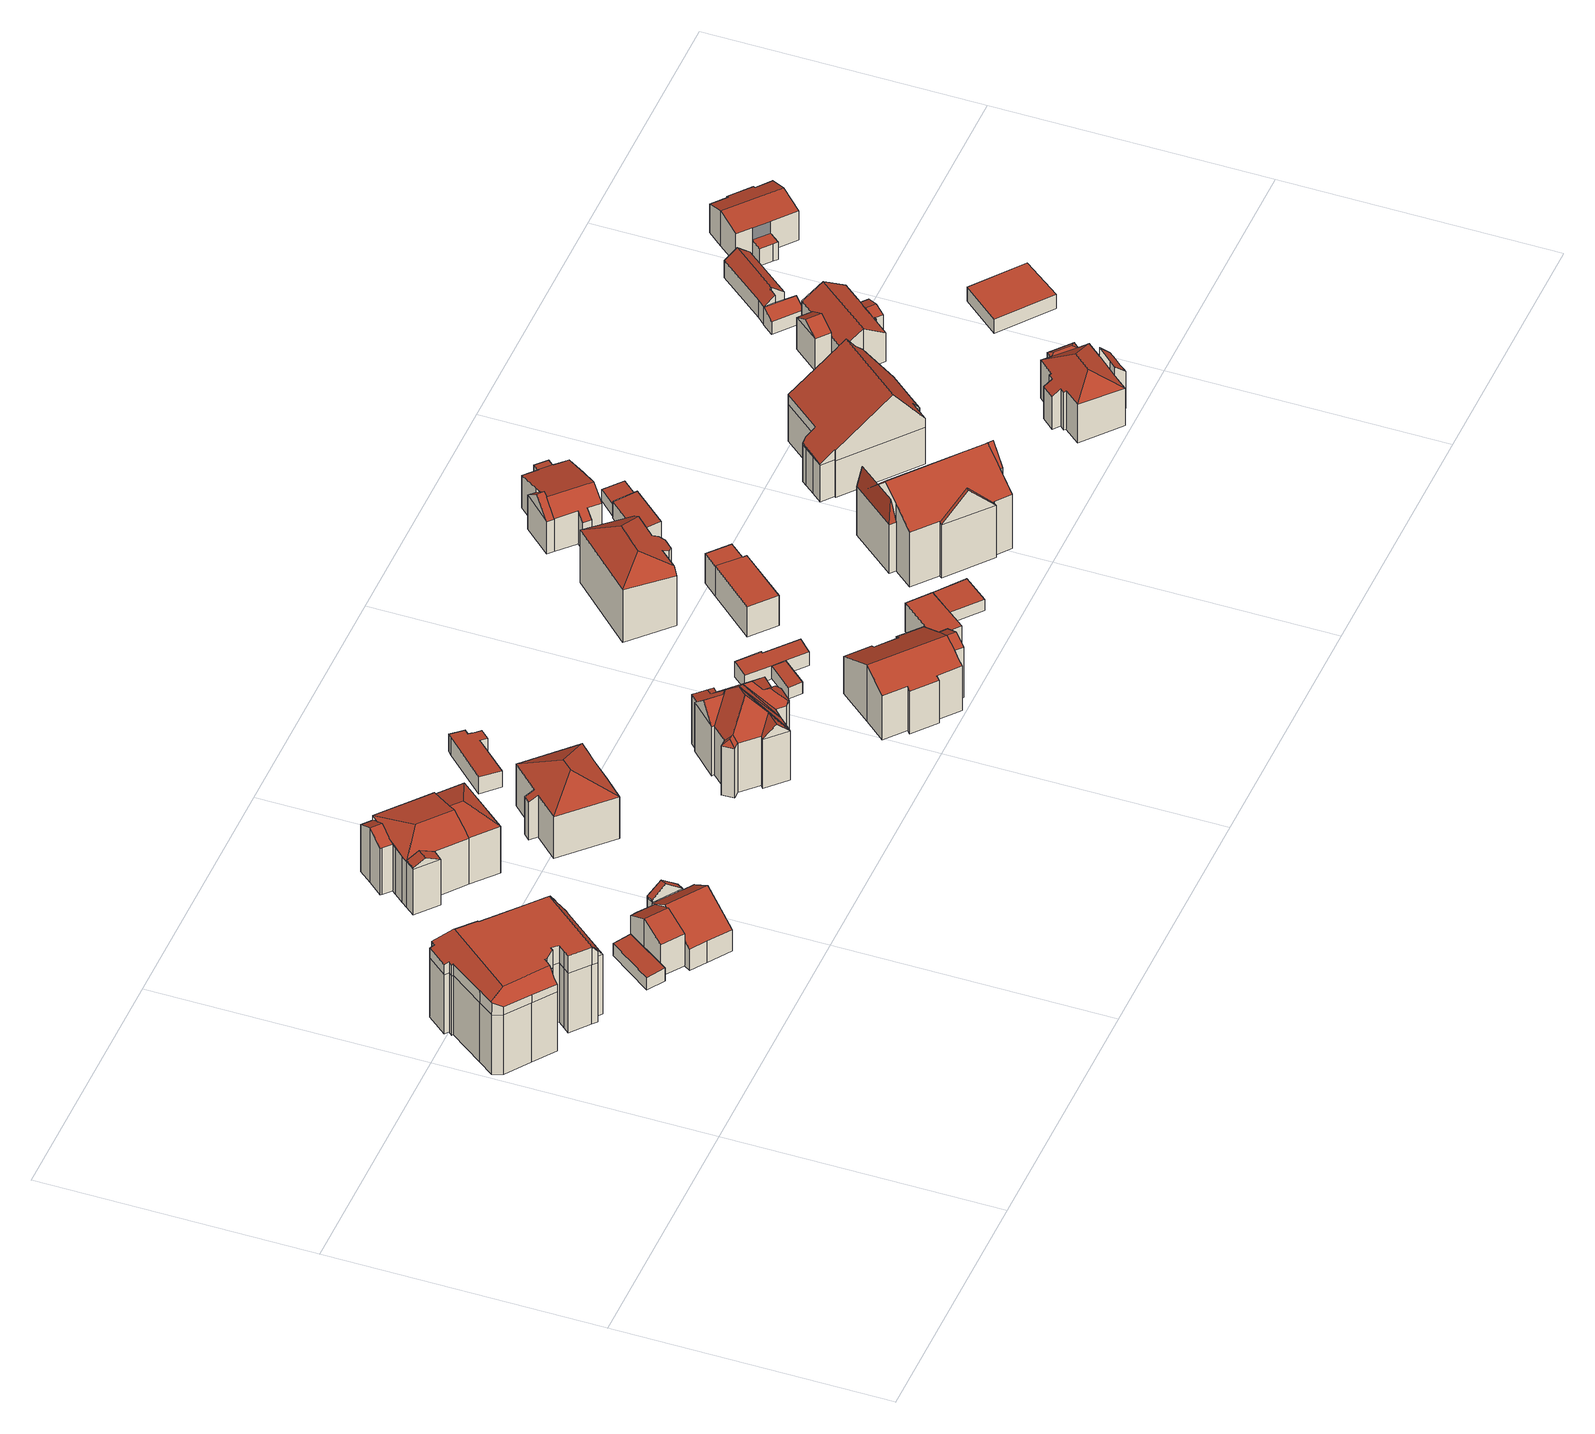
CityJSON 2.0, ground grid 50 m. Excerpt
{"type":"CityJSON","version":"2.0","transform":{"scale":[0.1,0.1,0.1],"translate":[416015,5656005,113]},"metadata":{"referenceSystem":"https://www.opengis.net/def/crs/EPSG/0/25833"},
"CityObjects":{
"building1":{"type":"Building","attributes":{"Dachtyp_tdc":"tdcFreeFormRoof","Gemeindeschluessel":14612000,"Dachneigung":0.28,"QualitaetDacherkennung":45,"Geometrietyp2DReferenz":"3000","measuredHeight":16.71,"function":"31001_9998","roofType":"5000"},"geometry":[{"type":"Solid","lod":"2","boundaries":[[[[0,1,2,3]],[[1,4,5,2]],[[4,6,7,5]],[[6,8,9,7]],[[8,10,11,9]],[[10,12,13,11]],[[12,14,15,13]],[[14,16,17,15]],[[16,18,19,17]],[[18,20,21,19]],[[20,22,23,21]],[[22,24,25,23]],[[24,26,27,25]],[[26,28,29,27]],[[28,30,31,29]],[[30,32,33,31]],[[32,34,35,33]],[[34,36,37,35]],[[36,38,39,37]],[[38,40,41,39]],[[40,42,43,41]],[[42,44,45,43]],[[44,46,47,45]],[[46,48,49,47]],[[48,50,51,49]],[[50,52,53,51]],[[52,54,55,53]],[[54,56,57,55]],[[56,58,59,57]],[[58,60,61,59]],[[60,62,63,61]],[[62,64,65,63]],[[64,66,67,65]],[[66,68,69,67]],[[68,70,71,69]],[[70,72,73,71]],[[72,0,3,73]],[[32,74,75,76,77,78,79,80,81,34]],[[82,83,84,85,86,87,88,89,90,91,92]],[[91,93,94,95,92]],[[77,96,78]],[[97,98,99,100,101,102,103,104,79,78,96,105,106,107,93,91,90,108]],[[16,107,106,18]],[[14,93,107,16]],[[18,106,105,20]],[[20,105,96,22]],[[42,103,102,44]],[[40,104,103,42]],[[44,102,101,46]],[[46,101,100,48]],[[48,100,99,50]],[[50,99,98,52]],[[52,98,97,54]],[[54,97,108,56]],[[22,96,77,24]],[[10,95,94,12]],[[8,92,95,10]],[[12,94,93,14]],[[6,82,92,8]],[[68,88,87,70]],[[66,109,89,88,68]],[[70,87,86,72]],[[72,86,85,0]],[[0,85,84,1]],[[1,84,83,4]],[[4,83,82,6]],[[38,80,79,104,40]],[[62,110,111,64]],[[60,112,110,62]],[[64,111,109,66]],[[56,108,113,58]],[[58,113,112,60]],[[36,81,80,38]],[[24,77,76,26]],[[26,76,75,28]],[[28,75,74,30]],[[30,74,32]],[[34,81,36]],[[3,2,5,7,9,11,13,15,17,19,21,23,25,27,29,31,33,35,37,39,41,43,45,47,49,51,53,55,57,59,61,63,65,67,69,71,73]],[[112,113,108,90,89,109,111,110]]]],"semantics":{"surfaces":[{"type":"WallSurface"},{"type":"RoofSurface"},{"type":"GroundSurface"}],"values":[[0,0,0,0,0,0,0,0,0,0,0,0,0,0,0,0,0,0,0,0,0,0,0,0,0,0,0,0,0,0,0,0,0,0,0,0,0,1,1,1,1,1,0,0,0,0,0,0,0,0,0,0,0,0,0,0,0,0,0,0,0,0,0,0,0,0,0,0,0,0,0,0,0,0,0,0,0,0,2,1]]}}]},
"building2":{"type":"Building","attributes":{"Dachtyp_tdc":"tdcPolyFlatRoof","Gemeindeschluessel":14612000,"Dachneigung":2.71,"QualitaetDacherkennung":59,"Geometrietyp2DReferenz":"3000","measuredHeight":2.74,"function":"31001_9998","roofType":"2100"},"geometry":[{"type":"Solid","lod":"2","boundaries":[[[[114,115,116,117]],[[115,118,119,116]],[[118,120,121,119]],[[120,122,123,121]],[[122,124,125,123]],[[124,114,117,125]],[[124,122,120,118,115,114]],[[117,116,119,121,123,125]]]],"semantics":{"surfaces":[{"type":"WallSurface"},{"type":"RoofSurface"},{"type":"GroundSurface"}],"values":[[0,0,0,0,0,0,1,2]]}}]},
"building3":{"type":"Building","attributes":{"Gemeindeschluessel":14612000,"Geometrietyp2DReferenz":"3000","function":"31001_9998","roofType":"9999"},"children":["building3-1","building3-2","building3-3"]},
"building3-1":{"type":"BuildingPart","attributes":{"Dachtyp_tdc":"tdcGableRoof","Dachneigung":32.21,"QualitaetDacherkennung":33,"Geometrietyp2DReferenz":"3000","measuredHeight":9.03,"roofType":"3100"},"parents":["building3"],"geometry":[{"type":"MultiSurface","lod":"2","boundaries":[[[126,127,128,129]],[[127,130,131,128]],[[130,132,133,131]],[[132,134,135,133]],[[134,136,137,135]],[[136,138,139,137]],[[138,140,141,139]],[[142,143,144]],[[142,145,146,143]],[[147,148,149,140,138,136,134,132,130]],[[130,127,126,145,142,147]],[[146,129,128,131,133,135,137,139,141,150,151,143]]],"semantics":{"surfaces":[{"type":"WallSurface"},{"type":"RoofSurface"},{"type":"GroundSurface"}],"values":[0,0,0,0,0,0,0,0,0,1,1,2]}}]},
"building3-2":{"type":"BuildingPart","attributes":{"Dachtyp_tdc":"tdcGableRoof","Dachneigung":38.41,"QualitaetDacherkennung":54,"Geometrietyp2DReferenz":"3000","measuredHeight":9.27,"roofType":"3100"},"parents":["building3"],"geometry":[{"type":"MultiSurface","lod":"2","boundaries":[[[152,153,154,146,145]],[[153,155,156,154]],[[155,157,126,129,156]],[[155,158,159,157]],[[160,161,159,158]],[[152,161,160,153]],[[157,159,161,152]],[[153,160,158,155]],[[129,146,154,156]]],"semantics":{"surfaces":[{"type":"WallSurface"},{"type":"RoofSurface"},{"type":"GroundSurface"}],"values":[0,0,0,1,1,0,0,0,2]}}]},
"building3-3":{"type":"BuildingPart","attributes":{"Dachtyp_tdc":"tdcGableRoof","Dachneigung":23.7,"QualitaetDacherkennung":37,"Geometrietyp2DReferenz":"3000","measuredHeight":8.99,"roofType":"3100"},"parents":["building3"],"geometry":[{"type":"MultiSurface","lod":"2","boundaries":[[[162,141,140]],[[162,163,164,141]],[[163,165,166,164]],[[165,167,168,166]],[[167,169,170,168]],[[169,144,143,170]],[[165,163,162,171]],[[171,148,172,144,169,167,165]],[[143,151,150,141,164,166,168,170]]],"semantics":{"surfaces":[{"type":"WallSurface"},{"type":"RoofSurface"},{"type":"GroundSurface"}],"values":[0,0,0,0,0,0,1,1,2]}}]},
"building4":{"type":"Building","attributes":{"Gemeindeschluessel":14612000,"Geometrietyp2DReferenz":"3000","function":"31001_9998","roofType":"9999"},"children":["building4-1","building4-2","building4-3","building4-4"]},
"building4-1":{"type":"BuildingPart","attributes":{"Dachtyp_tdc":"tdcGableRoof","Dachneigung":27.86,"QualitaetDacherkennung":65,"Geometrietyp2DReferenz":"3000","measuredHeight":11.36,"roofType":"3100"},"parents":["building4"],"geometry":[{"type":"MultiSurface","lod":"2","boundaries":[[[173,174,175,176]],[[174,177,178,175]],[[173,176,179,180]],[[173,180,181,182]],[[183,184,182,181]],[[174,184,183,177]],[[173,182,184,174]],[[177,183,181,180]],[[176,175,178,179]]],"semantics":{"surfaces":[{"type":"WallSurface"},{"type":"RoofSurface"},{"type":"GroundSurface"}],"values":[0,0,0,1,1,0,0,0,2]}}]},
"building4-2":{"type":"BuildingPart","attributes":{"Dachtyp_tdc":"tdcHipAndGableRoof","Dachneigung":18.2,"QualitaetDacherkennung":36,"Geometrietyp2DReferenz":"3000","measuredHeight":12.08,"roofType":"5000"},"parents":["building4"],"geometry":[{"type":"MultiSurface","lod":"2","boundaries":[[[185,186,187,188]],[[186,189,190,191,187]],[[192,193,194]],[[192,195,196,193]],[[195,185,188,196]],[[186,197,198]],[[199,200,201,202,198,197]],[[189,186,198,202,203]],[[192,200,199,195]],[[195,199,197,185]],[[185,197,186]],[[188,187,191,193,196]]],"semantics":{"surfaces":[{"type":"WallSurface"},{"type":"RoofSurface"},{"type":"GroundSurface"}],"values":[0,0,0,0,0,1,1,1,0,0,0,2]}}]},
"building4-3":{"type":"BuildingPart","attributes":{"Dachtyp_tdc":"tdcHipAndGableRoof","Dachneigung":10.56,"QualitaetDacherkennung":45,"Geometrietyp2DReferenz":"3000","measuredHeight":12.31,"roofType":"5000"},"parents":["building4"],"geometry":[{"type":"MultiSurface","lod":"2","boundaries":[[[177,204,205,178]],[[204,206,207,205]],[[206,208,209,207]],[[210,194,193,211]],[[190,180,179,191]],[[212,213,214,177,215,216,217,218,219]],[[180,190,220,203,221,215,177]],[[216,215,221,202,201,222]],[[210,223,216,222,200,192,194]],[[204,214,213,206]],[[177,214,204]],[[206,213,212,224,208]],[[179,178,205,207,209,225,211,193,191]]],"semantics":{"surfaces":[{"type":"WallSurface"},{"type":"RoofSurface"},{"type":"GroundSurface"}],"values":[0,0,0,0,0,1,1,1,0,0,0,0,2]}}]},
"building4-4":{"type":"BuildingPart","attributes":{"Dachtyp_tdc":"tdcGableRoof","Dachneigung":27.61,"QualitaetDacherkennung":70,"Geometrietyp2DReferenz":"3000","measuredHeight":11.76,"roofType":"3100"},"parents":["building4"],"geometry":[{"type":"MultiSurface","lod":"2","boundaries":[[[226,227,228,229]],[[227,230,231,228]],[[230,223,210,211,231]],[[224,232,233,209,208]],[[232,226,229,233]],[[234,217,223,230,227]],[[227,226,232,224,219,234]],[[229,228,231,211,225,209,233]]],"semantics":{"surfaces":[{"type":"WallSurface"},{"type":"RoofSurface"},{"type":"GroundSurface"}],"values":[0,0,0,0,0,1,1,2]}}]},
"building5":{"type":"Building","attributes":{"Dachtyp_tdc":"tdcHipRoof","Gemeindeschluessel":14612000,"Dachneigung":27.27,"QualitaetDacherkennung":84,"Geometrietyp2DReferenz":"3000","measuredHeight":12.05,"function":"31001_9998","roofType":"3200"},"geometry":[{"type":"Solid","lod":"2","boundaries":[[[[235,236,237,238]],[[236,239,240,237]],[[239,241,242,240]],[[241,243,244,242]],[[243,245,246,244]],[[245,247,248,246]],[[247,249,250,248]],[[249,251,252,250]],[[251,253,254,252]],[[253,255,256,254]],[[255,235,238,256]],[[251,249,257]],[[239,236,258]],[[249,247,245,243,241,239,258,257]],[[236,235,255,253,251,257,258]],[[238,237,240,242,244,246,248,250,252,254,256]]]],"semantics":{"surfaces":[{"type":"WallSurface"},{"type":"RoofSurface"},{"type":"GroundSurface"}],"values":[[0,0,0,0,0,0,0,0,0,0,0,1,1,1,1,2]]}}]},
"building6":{"type":"Building","attributes":{"Dachtyp_tdc":"tdcPolyFlatRoof","Gemeindeschluessel":14612000,"Dachneigung":3.81,"QualitaetDacherkennung":65,"Geometrietyp2DReferenz":"3000","measuredHeight":3.69,"function":"31001_9998","roofType":"2100"},"geometry":[{"type":"Solid","lod":"2","boundaries":[[[[259,260,261,262]],[[260,263,264,261]],[[263,265,266,264]],[[265,267,268,266]],[[267,269,270,268]],[[269,271,272,270]],[[271,273,274,272]],[[273,275,276,274]],[[275,277,278,276]],[[277,259,262,278]],[[277,275,273,271,269,267,265,263,260,259]],[[262,261,264,266,268,270,272,274,276,278]]]],"semantics":{"surfaces":[{"type":"WallSurface"},{"type":"RoofSurface"},{"type":"GroundSurface"}],"values":[[0,0,0,0,0,0,0,0,0,0,1,2]]}}]},
"building7":{"type":"Building","attributes":{"Dachtyp_tdc":"tdcFreeFormRoof","Gemeindeschluessel":14612000,"Dachneigung":42.52,"QualitaetDacherkennung":21,"Geometrietyp2DReferenz":"3000","measuredHeight":15.58,"function":"31001_9998","roofType":"5000"},"geometry":[{"type":"Solid","lod":"2","boundaries":[[[[279,280,281,282]],[[280,283,284,281]],[[283,285,286,284]],[[285,287,288,286]],[[287,289,290,288]],[[289,291,292,290]],[[291,293,294,292]],[[293,295,296,294]],[[295,297,298,296]],[[297,299,300,298]],[[299,301,302,300]],[[301,303,304,302]],[[303,305,306,304]],[[305,307,308,306]],[[307,309,310,308]],[[309,311,312,310]],[[313,295,293]],[[314,315,316,313,293,291]],[[317,318,319,320,314,291,289]],[[321,317,289,287]],[[321,287,285]],[[318,317,321,285,283]],[[322,319,318,283,280]],[[323,322,280,279]],[[323,279,324]],[[282,281,284,286,288,290,292,294,296,298,300,302,304,306,308,310,312,325,326,327,328,329,330]],[[311,331,325,312]],[[331,332,326,325]],[[332,333,327,326]],[[333,334,328,327]],[[334,335,329,328]],[[335,324,330,329]],[[324,279,282,330]],[[336,334,333]],[[320,334,336]],[[320,335,334]],[[320,322,335]],[[322,320,319]],[[322,324,335]],[[324,322,323]],[[337,338,339,340,336,333,332]],[[337,332,331]],[[341,338,337,331,311]],[[341,311,309]],[[339,338,341,309,307]],[[340,339,307,305]],[[342,315,314,320,336,340,305,303]],[[343,342,303,301]],[[343,301,299]],[[316,315,342,343,299,297]],[[313,316,297,295]]]],"semantics":{"surfaces":[{"type":"WallSurface"},{"type":"RoofSurface"},{"type":"GroundSurface"}],"values":[[0,0,0,0,0,0,0,0,0,0,0,0,0,0,0,0,0,1,1,1,1,1,1,1,0,2,0,0,0,0,0,0,0,1,1,1,1,1,1,1,1,0,1,1,1,1,1,1,1,1,1]]}}]},
"building8":{"type":"Building","attributes":{"Gemeindeschluessel":14612000,"Geometrietyp2DReferenz":"3000","function":"31001_9998","roofType":"9999"},"children":["building8-1","building8-2"]},
"building8-1":{"type":"BuildingPart","attributes":{"Dachtyp_tdc":"tdcGableRoof","Dachneigung":27.92,"QualitaetDacherkennung":52,"Geometrietyp2DReferenz":"3000","measuredHeight":12.23,"roofType":"3100"},"parents":["building8"],"geometry":[{"type":"MultiSurface","lod":"2","boundaries":[[[344,345,346,347]],[[345,348,349,346]],[[348,350,351,349]],[[350,352,353,351]],[[354,355,356,357]],[[355,358,359,356]],[[358,360,361,359]],[[360,362,363,361]],[[362,364,365,363]],[[364,366,367,365]],[[366,368,369,367]],[[368,370,371,369]],[[370,372,373,371]],[[372,374,375,373]],[[374,344,347,375]],[[370,368,366,364,362,360,358,355,354,376]],[[376,352,350,348,345,344,374,372,370]],[[347,346,349,351,353,377,357,356,359,361,363,365,367,369,371,373,375]]],"semantics":{"surfaces":[{"type":"WallSurface"},{"type":"RoofSurface"},{"type":"GroundSurface"}],"values":[0,0,0,0,0,0,0,0,0,0,0,0,0,0,0,1,1,2]}}]},
"building8-2":{"type":"BuildingPart","attributes":{"Dachtyp_tdc":"tdcGableRoof","Dachneigung":28.17,"QualitaetDacherkennung":37,"Geometrietyp2DReferenz":"3000","measuredHeight":12.24,"roofType":"3100"},"parents":["building8"],"geometry":[{"type":"MultiSurface","lod":"2","boundaries":[[[352,378,379,353]],[[378,380,381,379]],[[380,354,357,381]],[[380,378,382]],[[378,352,376,382]],[[354,380,382,376]],[[353,379,381,357,377]]],"semantics":{"surfaces":[{"type":"WallSurface"},{"type":"RoofSurface"},{"type":"GroundSurface"}],"values":[0,0,0,0,1,1,2]}}]},
"building9":{"type":"Building","attributes":{"Dachtyp_tdc":"tdcPolyFlatRoof","Gemeindeschluessel":14612000,"Dachneigung":2.82,"QualitaetDacherkennung":53,"Geometrietyp2DReferenz":"3000","measuredHeight":2.74,"function":"31001_9998","roofType":"2100"},"geometry":[{"type":"Solid","lod":"2","boundaries":[[[[383,384,385,386]],[[384,387,388,385]],[[387,389,390,388]],[[389,383,386,390]],[[389,387,384,383]],[[386,385,388,390]]]],"semantics":{"surfaces":[{"type":"WallSurface"},{"type":"RoofSurface"},{"type":"GroundSurface"}],"values":[[0,0,0,0,1,2]]}}]},
"building10":{"type":"Building","attributes":{"Dachtyp_tdc":"tdcPolyFlatRoof","Gemeindeschluessel":14612000,"Dachneigung":5.98,"QualitaetDacherkennung":27,"Geometrietyp2DReferenz":"3000","measuredHeight":3.3,"function":"31001_9998","roofType":"2100"},"geometry":[{"type":"Solid","lod":"2","boundaries":[[[[391,392,393,394]],[[392,395,396,393]],[[395,397,398,396]],[[397,399,400,398]],[[399,401,402,400]],[[401,387,403,402]],[[387,384,404,403]],[[384,391,394,404]],[[384,387,401,399,397,395,392,391]],[[394,393,396,398,400,402,403,404]]]],"semantics":{"surfaces":[{"type":"WallSurface"},{"type":"RoofSurface"},{"type":"GroundSurface"}],"values":[[0,0,0,0,0,0,0,0,1,2]]}}]},
"building11":{"type":"Building","attributes":{"Dachtyp_tdc":"tdcPolyFlatRoof","Gemeindeschluessel":14612000,"Dachneigung":0,"QualitaetDacherkennung":78,"Geometrietyp2DReferenz":"3000","measuredHeight":6.21,"function":"31001_9998","roofType":"1000"},"geometry":[{"type":"Solid","lod":"2","boundaries":[[[[405,406,407,408]],[[406,409,410,407]],[[409,411,412,410]],[[411,405,408,412]],[[411,409,406,405]],[[408,407,410,412]]]],"semantics":{"surfaces":[{"type":"WallSurface"},{"type":"RoofSurface"},{"type":"GroundSurface"}],"values":[[0,0,0,0,1,2]]}}]},
"building12":{"type":"Building","attributes":{"Dachtyp_tdc":"tdcFreeFormRoof","Gemeindeschluessel":14612000,"Dachneigung":30.03,"QualitaetDacherkennung":59,"Geometrietyp2DReferenz":"3000","measuredHeight":14.31,"function":"31001_9998","roofType":"5000"},"geometry":[{"type":"Solid","lod":"2","boundaries":[[[[413,414,415,416]],[[414,417,418,415]],[[417,419,420,418]],[[419,421,422,420]],[[421,423,424,422]],[[423,425,426,424]],[[425,427,428,426]],[[427,429,430,428]],[[429,431,432,430]],[[431,413,416,432]],[[433,434,417,414]],[[431,435,436,413]],[[433,414,413,436]],[[419,434,433,436,435,429,427,425,423,421]],[[419,417,434]],[[431,429,435]],[[416,415,418,420,422,424,426,428,430,432]]]],"semantics":{"surfaces":[{"type":"WallSurface"},{"type":"RoofSurface"},{"type":"GroundSurface"}],"values":[[0,0,0,0,0,0,0,0,0,0,1,1,1,1,0,0,2]]}}]},
"building13":{"type":"Building","attributes":{"Gemeindeschluessel":14612000,"Geometrietyp2DReferenz":"3000","function":"31001_9998","roofType":"9999"},"children":["building13-1","building13-2"]},
"building13-1":{"type":"BuildingPart","attributes":{"Dachtyp_tdc":"tdcPolyFlatRoof","Dachneigung":0,"QualitaetDacherkennung":45,"Geometrietyp2DReferenz":"3000","measuredHeight":6.34,"roofType":"1000"},"parents":["building13"],"geometry":[{"type":"MultiSurface","lod":"2","boundaries":[[[437,438,439,440]],[[438,441,442,439]],[[441,443,444,442]],[[441,438,437,443]],[[444,440,439,442]]],"semantics":{"surfaces":[{"type":"WallSurface"},{"type":"RoofSurface"},{"type":"GroundSurface"}],"values":[0,0,0,1,2]}}]},
"building13-2":{"type":"BuildingPart","attributes":{"Dachtyp_tdc":"tdcPolyFlatRoof","Dachneigung":0,"QualitaetDacherkennung":58,"Geometrietyp2DReferenz":"3000","measuredHeight":6.43,"roofType":"1000"},"parents":["building13"],"geometry":[{"type":"MultiSurface","lod":"2","boundaries":[[[445,446,447,448]],[[446,449,450,447]],[[449,451,437,440,450]],[[452,445,448,444,443]],[[452,451,449,446,445]],[[448,447,450,440,444]]],"semantics":{"surfaces":[{"type":"WallSurface"},{"type":"RoofSurface"},{"type":"GroundSurface"}],"values":[0,0,0,0,1,2]}}]},
"building14":{"type":"Building","attributes":{"Dachtyp_tdc":"tdcPolyFlatRoof","Gemeindeschluessel":14612000,"Dachneigung":0,"QualitaetDacherkennung":77,"Geometrietyp2DReferenz":"3000","measuredHeight":2.46,"function":"31001_9998","roofType":"1000"},"geometry":[{"type":"Solid","lod":"2","boundaries":[[[[453,454,455,456]],[[454,457,458,455]],[[457,459,460,458]],[[459,453,456,460]],[[459,457,454,453]],[[456,455,458,460]]]],"semantics":{"surfaces":[{"type":"WallSurface"},{"type":"RoofSurface"},{"type":"GroundSurface"}],"values":[[0,0,0,0,1,2]]}}]},
"building15":{"type":"Building","attributes":{"Gemeindeschluessel":14612000,"Geometrietyp2DReferenz":"3000","function":"31001_9998","roofType":"9999"},"children":["building15-1","building15-2","building15-3"]},
"building15-1":{"type":"BuildingPart","attributes":{"Dachtyp_tdc":"tdcGableRoof","Dachneigung":40.55,"QualitaetDacherkennung":61,"Geometrietyp2DReferenz":"3000","measuredHeight":10.15,"roofType":"3100"},"parents":["building15"],"geometry":[{"type":"MultiSurface","lod":"2","boundaries":[[[461,462,463,464]],[[465,466,467,468]],[[466,461,464,467]],[[461,466,469]],[[462,461,469,470,471]],[[466,465,472,473,470,469]],[[464,463,474,468,467]]],"semantics":{"surfaces":[{"type":"WallSurface"},{"type":"RoofSurface"},{"type":"GroundSurface"}],"values":[0,0,0,0,1,1,2]}}]},
"building15-2":{"type":"BuildingPart","attributes":{"Dachtyp_tdc":"tdcGableRoof","Dachneigung":15.43,"QualitaetDacherkennung":25,"Geometrietyp2DReferenz":"3000","measuredHeight":9.56,"roofType":"3100"},"parents":["building15"],"geometry":[{"type":"MultiSurface","lod":"2","boundaries":[[[475,476,477,478]],[[476,479,480,477]],[[479,481,465,468,480]],[[482,483,484,463,462]],[[483,485,486,484]],[[485,487,486]],[[488,489,490]],[[488,491,492,489]],[[491,493,494,492]],[[493,495,496,494]],[[495,497,498,496]],[[497,499,500,498]],[[499,475,478,500]],[[495,493,491,488,485,483,482,471,473]],[[473,481,479,476,475,499,497,495]],[[478,477,480,468,474,463,484,486,489,492,494,496,498,500]]],"semantics":{"surfaces":[{"type":"WallSurface"},{"type":"RoofSurface"},{"type":"GroundSurface"}],"values":[0,0,0,0,0,0,0,0,0,0,0,0,0,1,1,2]}}]},
"building15-3":{"type":"BuildingPart","attributes":{"Dachtyp_tdc":"tdcPolyFlatRoof","Dachneigung":3.5,"QualitaetDacherkennung":60,"Geometrietyp2DReferenz":"3000","measuredHeight":6.65,"roofType":"2100"},"parents":["building15"],"geometry":[{"type":"MultiSurface","lod":"2","boundaries":[[[501,490,489,502]],[[487,503,504,486]],[[503,501,502,504]],[[503,487,490,501]],[[502,489,486,504]]],"semantics":{"surfaces":[{"type":"WallSurface"},{"type":"RoofSurface"},{"type":"GroundSurface"}],"values":[0,0,0,1,2]}}]},
"building16":{"type":"Building","attributes":{"Dachtyp_tdc":"tdcPolyFlatRoof","Gemeindeschluessel":14612000,"Dachneigung":7.68,"QualitaetDacherkennung":74,"Geometrietyp2DReferenz":"3000","measuredHeight":4.02,"function":"31001_9998","roofType":"2100"},"geometry":[{"type":"Solid","lod":"2","boundaries":[[[[505,506,507,508]],[[506,509,510,507]],[[509,511,512,510]],[[511,513,514,512]],[[513,505,508,514]],[[513,511,509,506,505]],[[508,507,510,512,514]]]],"semantics":{"surfaces":[{"type":"WallSurface"},{"type":"RoofSurface"},{"type":"GroundSurface"}],"values":[[0,0,0,0,0,1,2]]}}]},
"building17":{"type":"Building","attributes":{"Gemeindeschluessel":14612000,"Geometrietyp2DReferenz":"3000","function":"31001_9998","roofType":"9999"},"children":["building17-1","building17-2","building17-3","building17-4"]},
"building17-1":{"type":"BuildingPart","attributes":{"Dachtyp_tdc":"tdcGableRoof","Dachneigung":46.8,"QualitaetDacherkennung":40,"Geometrietyp2DReferenz":"3000","measuredHeight":16.87,"roofType":"3100"},"parents":["building17"],"geometry":[{"type":"MultiSurface","lod":"2","boundaries":[[[515,516,517,518]],[[516,519,520,517]],[[519,521,522,520]],[[519,516,523]],[[516,515,524,525,523]],[[521,519,523,525,526]],[[518,517,520,522]]],"semantics":{"surfaces":[{"type":"WallSurface"},{"type":"RoofSurface"},{"type":"GroundSurface"}],"values":[0,0,0,0,1,1,2]}}]},
"building17-2":{"type":"BuildingPart","attributes":{"Dachtyp_tdc":"tdcFreeFormRoof","Dachneigung":82.47,"QualitaetDacherkennung":31,"Geometrietyp2DReferenz":"3000","measuredHeight":15.23,"roofType":"5000"},"parents":["building17"],"geometry":[{"type":"MultiSurface","lod":"2","boundaries":[[[527,528,529,530]],[[528,531,532,529]],[[531,533,534,535,532]],[[536,533,531]],[[537,536,531,528]],[[537,528,527]],[[536,537,527,538,539,533]],[[530,529,532,535,540]]],"semantics":{"surfaces":[{"type":"WallSurface"},{"type":"RoofSurface"},{"type":"GroundSurface"}],"values":[0,0,0,1,1,1,1,2]}}]},
"building17-3":{"type":"BuildingPart","attributes":{"Dachtyp_tdc":"tdcGableRoof","Dachneigung":45.84,"QualitaetDacherkennung":27,"Geometrietyp2DReferenz":"3000","measuredHeight":16.79,"roofType":"3100"},"parents":["building17"],"geometry":[{"type":"MultiSurface","lod":"2","boundaries":[[[541,542,515,518,543]],[[544,545,546,522,521]],[[545,547,527,530,546]],[[534,548,549,535]],[[548,550,551,549]],[[550,552,553,551]],[[552,554,555,553]],[[554,556,557,555]],[[556,558,559,557]],[[558,560,561,559]],[[560,562,563,561]],[[562,564,565,563]],[[564,566,567,565]],[[566,568,569,570,567]],[[571,541,543,572,573]],[[574,575,568,566,564,562,560,558,556,554,552,550,548,534,539,576]],[[576,547,545,544,526,524,542,541,571,577,574]],[[543,518,522,546,530,540,535,549,551,553,555,557,559,561,563,565,567,570,578,572]]],"semantics":{"surfaces":[{"type":"WallSurface"},{"type":"RoofSurface"},{"type":"GroundSurface"}],"values":[0,0,0,0,0,0,0,0,0,0,0,0,0,0,0,1,1,2]}}]},
"building17-4":{"type":"BuildingPart","attributes":{"Dachtyp_tdc":"tdcGableRoof","Dachneigung":49.02,"QualitaetDacherkennung":58,"Geometrietyp2DReferenz":"3000","measuredHeight":17,"roofType":"3100"},"parents":["building17"],"geometry":[{"type":"MultiSurface","lod":"2","boundaries":[[[569,579,580,570]],[[579,581,582,580]],[[581,579,583]],[[579,569,575,584,583]],[[573,581,583,584,577]],[[570,580,582,572,578]]],"semantics":{"surfaces":[{"type":"WallSurface"},{"type":"RoofSurface"},{"type":"GroundSurface"}],"values":[0,0,0,1,1,2]}}]},
"building18":{"type":"Building","attributes":{"Dachtyp_tdc":"tdcPolyFlatRoof","Gemeindeschluessel":14612000,"Dachneigung":5.72,"QualitaetDacherkennung":78,"Geometrietyp2DReferenz":"3000","measuredHeight":2.82,"function":"31001_9998","roofType":"2100"},"geometry":[{"type":"Solid","lod":"2","boundaries":[[[[585,586,512,514]],[[586,587,588,512]],[[587,589,590,588]],[[589,585,514,590]],[[589,587,586,585]],[[514,512,588,590]]]],"semantics":{"surfaces":[{"type":"WallSurface"},{"type":"RoofSurface"},{"type":"GroundSurface"}],"values":[[0,0,0,0,1,2]]}}]},
"building19":{"type":"Building","attributes":{"Dachtyp_tdc":"tdcFreeFormRoof","Gemeindeschluessel":14612000,"Dachneigung":34.51,"QualitaetDacherkennung":18,"Geometrietyp2DReferenz":"3000","measuredHeight":17.46,"function":"31001_9998","roofType":"5000"},"geometry":[{"type":"Solid","lod":"2","boundaries":[[[[591,592,593,594]],[[592,595,596,593]],[[595,597,598,596]],[[597,599,600,598]],[[599,601,602,600]],[[601,603,604,602]],[[603,605,606,604]],[[605,607,608,606]],[[607,609,610,608]],[[609,611,612,610]],[[611,613,614,612]],[[613,615,616,614]],[[615,617,618,616]],[[617,619,620,618]],[[619,621,622,620]],[[621,623,624,622]],[[623,625,626,624]],[[625,591,594,626]],[[627,628,629,630,631,632,633,634,635,636,637,638,639]],[[640,641,638,637,642,643,619,617,615]],[[619,643,621]],[[621,643,642,623]],[[623,642,637,636,625]],[[611,641,640,613]],[[613,640,615]],[[609,639,638,641,611]],[[607,627,639,609]],[[625,636,635,591]],[[591,635,634,592]],[[592,634,633,595]],[[595,633,632,597]],[[597,632,631,599]],[[599,631,630,601]],[[601,630,629,603]],[[603,629,628,605]],[[605,628,627,607]],[[594,593,596,598,600,602,604,606,608,610,612,614,616,618,620,622,624,626]]]],"semantics":{"surfaces":[{"type":"WallSurface"},{"type":"RoofSurface"},{"type":"GroundSurface"}],"values":[[0,0,0,0,0,0,0,0,0,0,0,0,0,0,0,0,0,0,1,1,0,0,0,0,0,0,0,0,0,0,0,0,0,0,0,0,2]]}}]},
"building20":{"type":"Building","attributes":{"Gemeindeschluessel":14612000,"Geometrietyp2DReferenz":"3000","function":"31001_9998","roofType":"9999"},"children":["building20-1","building20-2","building20-3"]},
"building20-1":{"type":"BuildingPart","attributes":{"Dachtyp_tdc":"tdcHipRoof","Dachneigung":31.98,"QualitaetDacherkennung":66,"Geometrietyp2DReferenz":"3000","measuredHeight":10.96,"roofType":"3200"},"parents":["building20"],"geometry":[{"type":"MultiSurface","lod":"2","boundaries":[[[644,645,646,647]],[[645,648,649,646]],[[648,650,651,649]],[[650,652,653,651]],[[652,654,655,653]],[[654,656,657,655]],[[656,658,659,657]],[[658,660,661,659]],[[660,662,663,661]],[[662,664,665,663]],[[664,666,667,665]],[[666,668,669,670,667]],[[671,672,673]],[[671,674,675,672]],[[674,676,677,675]],[[674,671,668,666,678]],[[648,645,679]],[[666,664,662,660,658,656,654,652,650,648,679,678]],[[645,644,676,674,678,679]],[[647,646,649,651,653,655,657,659,661,663,665,667,670,672,675,677]]],"semantics":{"surfaces":[{"type":"WallSurface"},{"type":"RoofSurface"},{"type":"GroundSurface"}],"values":[0,0,0,0,0,0,0,0,0,0,0,0,0,0,0,1,1,1,1,2]}}]},
"building20-2":{"type":"BuildingPart","attributes":{"Dachtyp_tdc":"tdcPolyFlatRoof","Dachneigung":43.47,"QualitaetDacherkennung":33,"Geometrietyp2DReferenz":"3000","measuredHeight":9.96,"roofType":"2100"},"parents":["building20"],"geometry":[{"type":"MultiSurface","lod":"2","boundaries":[[[680,677,676]],[[680,681,682,677]],[[681,683,684,682]],[[683,685,686,684]],[[685,687,688,686]],[[687,689,690,688]],[[689,691,644,647,690]],[[689,687,685,683,681,680,691]],[[647,677,682,684,686,688,690]]],"semantics":{"surfaces":[{"type":"WallSurface"},{"type":"RoofSurface"},{"type":"GroundSurface"}],"values":[0,0,0,0,0,0,0,1,2]}}]},
"building20-3":{"type":"BuildingPart","attributes":{"Dachtyp_tdc":"tdcFreeFormRoof","Dachneigung":22.13,"QualitaetDacherkennung":21,"Geometrietyp2DReferenz":"3000","measuredHeight":8.21,"roofType":"5000"},"parents":["building20"],"geometry":[{"type":"MultiSurface","lod":"2","boundaries":[[[669,692,693,670]],[[692,694,695,693]],[[694,673,672,695]],[[696,673,694]],[[697,696,694,692]],[[697,692,669]],[[696,697,669,673]],[[670,693,695,672]]],"semantics":{"surfaces":[{"type":"WallSurface"},{"type":"RoofSurface"},{"type":"GroundSurface"}],"values":[0,0,0,1,1,1,1,2]}}]},
"building21":{"type":"Building","attributes":{"Gemeindeschluessel":14612000,"Geometrietyp2DReferenz":"3000","function":"31001_9998","roofType":"9999"},"children":["building21-1","building21-2","building21-3"]},
"building21-1":{"type":"BuildingPart","attributes":{"Dachtyp_tdc":"tdcGableRoof","Dachneigung":19.2,"QualitaetDacherkennung":0,"Geometrietyp2DReferenz":"3000","measuredHeight":6.46,"roofType":"9999"},"parents":["building21"],"geometry":[{"type":"MultiSurface","lod":"2","boundaries":[[[698,699,700,701,702,703]],[[703,704,705,706,707,708,698]],[[705,704,709,710]],[[704,703,711,709]],[[703,702,712,711]],[[702,701,713,712]],[[714,699,698]],[[708,714,698]],[[707,706,715,716]],[[706,705,710,715]],[[710,709,711,712,713,717,718,716,715]],[[717,713,701,700]],[[718,717,700,699,714]],[[718,714,708,707,716]]],"semantics":{"surfaces":[{"type":"RoofSurface"},{"type":"WallSurface"},{"type":"GroundSurface"},{"type":"ClosureSurface","isClosure":"1","QuelleClosure":"LoD1Solid"}],"values":[0,0,1,1,1,1,1,1,1,1,2,3,3,3]}}]},
"building21-2":{"type":"BuildingPart","attributes":{"Dachtyp_tdc":"tdcGableRoof","Dachneigung":32.08,"QualitaetDacherkennung":62,"Geometrietyp2DReferenz":"3000","measuredHeight":8.73,"roofType":"3100"},"parents":["building21"],"geometry":[{"type":"MultiSurface","lod":"2","boundaries":[[[719,720,721,722,716,718,717,713,723,724,725,726,727,728]],[[729,730,720,719]],[[730,731,721,720]],[[731,732,722,721]],[[732,733,716,722]],[[733,707,716]],[[734,735,723,713,701]],[[735,736,724,723]],[[736,737,725,724]],[[737,738,726,725]],[[738,739,727,726]],[[739,740,728,727]],[[738,737,736,735,734,741,699,714,708,733,732,731]],[[731,730,729,740,739,738]]],"semantics":{"surfaces":[{"type":"GroundSurface"},{"type":"WallSurface"},{"type":"RoofSurface"}],"values":[0,1,1,1,1,1,1,1,1,1,1,1,2,2]}}]},
"building21-3":{"type":"BuildingPart","attributes":{"Dachtyp_tdc":"tdcGableRoof","Dachneigung":32.59,"QualitaetDacherkennung":73,"Geometrietyp2DReferenz":"3000","measuredHeight":8.79,"roofType":"3100"},"parents":["building21"],"geometry":[{"type":"MultiSurface","lod":"2","boundaries":[[[742,743,744,728]],[[743,745,746,744]],[[745,747,719,746]],[[747,729,719]],[[742,728,740]],[[743,742,748,749]],[[747,745,749,748]],[[743,749,745]],[[747,748,742]],[[744,746,719,728]]],"semantics":{"surfaces":[{"type":"WallSurface"},{"type":"RoofSurface"},{"type":"GroundSurface"}],"values":[0,0,0,0,0,1,1,0,0,2]}}]},
"building22":{"type":"Building","attributes":{"Dachtyp_tdc":"tdcPolyFlatRoof","Gemeindeschluessel":14612000,"Dachneigung":25.77,"QualitaetDacherkennung":72,"Geometrietyp2DReferenz":"3000","measuredHeight":3.88,"function":"31001_9998","roofType":"2100"},"geometry":[{"type":"Solid","lod":"2","boundaries":[[[[750,751,752,753]],[[751,754,755,752]],[[754,756,757,755]],[[756,758,759,757]],[[758,750,753,759]],[[758,756,754,751,750]],[[753,752,755,757,759]]]],"semantics":{"surfaces":[{"type":"WallSurface"},{"type":"RoofSurface"},{"type":"GroundSurface"}],"values":[[0,0,0,0,0,1,2]]}}]},
"building23":{"type":"Building","attributes":{"Dachtyp_tdc":"tdcGableRoof","Gemeindeschluessel":14612000,"Dachneigung":37.2,"QualitaetDacherkennung":85,"Geometrietyp2DReferenz":"3000","measuredHeight":5.47,"function":"31001_9998","roofType":"3100"},"geometry":[{"type":"Solid","lod":"2","boundaries":[[[[760,761,762,763]],[[761,764,765,762]],[[764,766,767,765]],[[766,768,769,767]],[[768,770,771,769]],[[770,772,773,771]],[[772,774,775,773]],[[774,776,777,775]],[[776,760,763,777]],[[772,770,768,766,764,761,760]],[[760,776,774,772]],[[763,762,765,767,769,771,773,775,777]]]],"semantics":{"surfaces":[{"type":"WallSurface"},{"type":"RoofSurface"},{"type":"GroundSurface"}],"values":[[0,0,0,0,0,0,0,0,0,1,1,2]]}}]},
"building24":{"type":"Building","attributes":{"Dachtyp_tdc":"tdcPolyFlatRoof","Gemeindeschluessel":14612000,"Dachneigung":0,"QualitaetDacherkennung":0,"Geometrietyp2DReferenz":"3000","BezugspunktDach":"2000","measuredHeight":3,"function":"31001_9998"},"geometry":[{"type":"MultiSurface","lod":"2","boundaries":[[[778,779,780,781]],[[781,780,782,783]],[[780,779,784,782]],[[779,778,785,784]],[[778,781,783,785]],[[783,782,784,785]]],"semantics":{"surfaces":[{"type":"RoofSurface"},{"type":"WallSurface"},{"type":"GroundSurface"}],"values":[0,1,1,1,1,2]}}]},
"building25":{"type":"Building","attributes":{"Gemeindeschluessel":14612000,"Geometrietyp2DReferenz":"3000","function":"31001_9998","roofType":"9999"},"children":["building25-1","building25-2"]},
"building25-1":{"type":"BuildingPart","attributes":{"Dachtyp_tdc":"tdcPolyFlatRoof","Dachneigung":0,"QualitaetDacherkennung":52,"Geometrietyp2DReferenz":"3000","measuredHeight":3.71,"roofType":"1000"},"parents":["building25"],"geometry":[{"type":"MultiSurface","lod":"2","boundaries":[[[786,787,788,789]],[[787,790,791,788]],[[790,792,793,791]],[[792,794,795,793]],[[792,790,787,786,794]],[[795,789,788,791,793]]],"semantics":{"surfaces":[{"type":"WallSurface"},{"type":"RoofSurface"},{"type":"GroundSurface"}],"values":[0,0,0,0,1,2]}}]},
"building25-2":{"type":"BuildingPart","attributes":{"Dachtyp_tdc":"tdcGableRoof","Dachneigung":13.96,"QualitaetDacherkennung":43,"Geometrietyp2DReferenz":"3000","measuredHeight":7.52,"roofType":"3100"},"parents":["building25"],"geometry":[{"type":"MultiSurface","lod":"2","boundaries":[[[796,795,794]],[[796,797,798,795]],[[797,799,800,798]],[[799,801,802,800]],[[801,803,804,802]],[[803,805,806,804]],[[805,807,808,806]],[[807,809,810,808]],[[809,811,812,810]],[[811,813,814,812]],[[813,815,816,814]],[[815,817,789,816]],[[817,786,789]],[[813,811,809,807,805,803,801,799]],[[799,797,796,817,815,813]],[[795,798,800,802,804,806,808,810,812,814,816,789]]],"semantics":{"surfaces":[{"type":"WallSurface"},{"type":"RoofSurface"},{"type":"GroundSurface"}],"values":[0,0,0,0,0,0,0,0,0,0,0,0,0,1,1,2]}}]}
},
"vertices":[
[75,497,140],[68,503,140],[68,503,12],[75,497,12],[98,540,140],[98,540,12],[105,534,140],[105,534,12],[111,541,140],[111,541,12],[112,542,140],[112,542,12],[174,490,140],[174,490,12],[169,484,140],[169,484,12],[168,482,140],[168,482,12],[182,470,140],[182,470,12],[244,418,140],[244,418,12],[263,402,140],[263,402,12],[269,397,140],[269,397,12],[276,391,140],[276,391,12],[278,390,140],[278,390,12],[282,374,140],[282,374,12],[279,369,140],[279,369,12],[206,281,141],[206,281,12],[193,292,140],[193,292,12],[185,282,140],[185,282,12],[177,289,140],[177,289,12],[143,317,140],[143,317,12],[151,327,140],[151,327,12],[162,340,140],[162,340,12],[150,350,140],[150,350,12],[147,345,140],[147,345,12],[124,346,140],[124,346,12],[121,349,140],[121,349,12],[110,336,140],[110,336,12],[100,325,140],[100,325,12],[95,317,140],[95,317,12],[55,346,140],[55,346,12],[11,378,140],[11,378,12],[4,396,140],[4,396,12],[25,425,140],[25,425,12],[72,489,140],[72,489,12],[69,490,140],[69,490,12],[282,374,142],[278,390,160],[276,391,164],[269,397,178],[268,397,178],[178,289,178],[185,282,164],[193,292,164],[105,534,164],[98,540,161],[68,503,161],[75,497,164],[69,490,164],[72,489,165],[25,425,167],[4,397,168],[35,389,179],[137,512,179],[111,541,164],[169,484,179],[174,490,153],[112,542,160],[263,402,178],[121,349,179],[124,346,179],[147,345,179],[150,350,179],[162,340,178],[151,327,178],[143,317,178],[177,289,178],[244,418,178],[182,470,179],[168,482,179],[110,336,179],[4,396,167],[55,346,157],[11,378,158],[95,317,156],[100,325,165],
[320,225,45],[312,214,45],[312,214,17],[320,225,17],[281,234,43],[281,234,17],[340,315,43],[340,315,17],[368,297,45],[368,297,17],[369,296,45],[369,296,17],
[463,242,80],[482,229,80],[482,229,16],[463,242,16],[460,197,106],[460,197,16],[434,159,77],[434,159,16],[420,139,62],[420,139,16],[380,167,62],[380,167,16],[351,186,62],[351,186,16],[359,198,71],[359,198,16],[409,269,86],[409,269,16],[409,269,85],[414,276,80],[414,276,16],[391,244,106],[389,241,104],[386,237,101],[386,237,16],[391,244,16],
[414,276,83],[421,287,83],[421,287,16],[470,253,83],[470,253,16],[463,242,83],[443,271,109],[436,261,109],[421,287,87],[414,276,87],
[359,198,85],[320,225,85],[320,225,16],[347,264,106],[347,264,16],[369,296,85],[369,296,16],[381,289,85],[381,289,16],[386,237,106],[391,244,102],
[358,621,112],[319,654,112],[319,654,13],[358,621,13],[332,670,112],[332,670,13],[372,637,13],[372,637,112],[350,655,127],[336,639,127],[332,670,115],[319,654,115],
[542,651,113],[466,559,113],[466,559,13],[542,651,13],[422,596,113],[422,596,112],[422,596,13],[492,684,113],[492,684,13],[492,684,112],[496,689,113],[496,689,13],[542,651,115],[481,629,134],[496,689,115],[492,684,117],[463,648,133],[461,645,134],[427,603,116],
[341,681,112],[341,681,13],[356,698,112],[356,698,13],[362,706,112],[362,706,13],[404,757,112],[404,757,13],[362,706,117],[356,698,116],[341,681,113],[396,680,137],[404,757,125],[395,746,123],[385,733,121],[369,715,118],[424,598,113],[452,634,137],[492,684,125],[404,757,115],[362,706,113],[385,733,13],
[345,721,113],[368,747,131],[368,747,13],[345,721,13],[387,771,115],[387,771,13],[348,719,113],[348,719,13],[385,733,131],
[645,442,104],[612,409,104],[612,409,14],[645,442,14],[528,491,104],[528,491,14],[568,533,104],[568,533,14],[556,545,95],[556,545,14],[567,556,96],[567,556,14],[579,544,104],[579,544,14],[627,594,104],[627,594,14],[712,512,104],[712,512,14],[694,494,104],[694,494,14],[681,481,104],[681,481,14],[631,514,135],[612,494,135],
[717,692,49],[660,631,49],[660,631,15],[717,692,15],[630,660,52],[630,660,15],[702,736,52],[702,736,15],[710,743,52],[710,743,15],[731,723,50],[731,723,15],[724,716,50],[724,716,15],[732,707,49],[732,707,15],[742,698,48],[742,698,15],[727,682,48],[727,682,15],
[818,240,112],[824,245,112],[824,245,6],[818,240,6],[794,274,112],[794,274,6],[780,274,112],[780,274,6],[779,297,112],[779,297,6],[794,297,112],[794,297,6],[821,325,112],[821,325,6],[817,328,112],[817,328,6],[863,375,112],[863,375,6],[865,373,112],[865,373,6],[879,387,112],[879,387,6],[907,359,112],[907,359,6],[899,352,112],[899,352,6],[961,292,112],[961,292,6],[942,273,112],[942,273,6],[945,270,112],[945,270,6],[945,257,112],[945,257,6],[840,351,143],[873,326,146],[872,327,146],[866,327,142],[798,285,123],[799,285,123],[858,286,161],[874,302,161],[787,285,123],[858,246,135],[836,223,135],[853,206,112],[922,234,6],[908,233,6],[894,247,6],[879,232,6],[859,212,6],[853,206,6],[922,234,112],[908,233,112],[894,247,112],[879,232,112],[859,212,112],[893,303,149],[915,233,117],[914,263,136],[905,273,136],[905,292,149],[937,264,122],[872,351,130],[879,359,130],
[1103,157,103],[1138,128,103],[1138,128,18],[1103,157,18],[1143,134,99],[1143,134,18],[1182,101,99],[1182,101,18],[1151,63,125],[1151,63,18],[1116,22,127],[1107,12,120],[1107,12,18],[1116,22,18],[1099,2,114],[1099,2,18],[1062,32,114],[1062,32,18],[1057,26,110],[1057,26,18],[1015,61,110],[1015,61,18],[1021,67,114],[1021,67,18],[985,97,114],[985,97,18],[1019,136,140],[1019,136,18],[1068,196,99],[1068,196,18],[1108,163,99],[1108,163,18],[1132,42,140],[1132,42,18],
[1164,53,125],[1164,53,18],[1129,11,127],[1129,11,18],[1146,31,140],
[1030,278,36],[1067,321,39],[1067,321,12],[1030,278,12],[1087,304,39],[1087,304,12],[1051,261,36],[1051,261,12],
[1029,353,39],[1051,379,43],[1051,379,10],[1029,353,10],[1089,347,43],[1089,347,10],[1087,345,43],[1087,345,10],[1141,299,43],[1141,299,10],[1120,276,39],[1120,276,10],[1087,304,10],[1067,321,10],
[1229,53,77],[1188,85,77],[1188,85,15],[1229,53,15],[1248,159,77],[1248,159,15],[1288,127,77],[1288,127,15],
[1058,576,129],[1170,693,129],[1170,693,15],[1058,576,15],[1241,626,122],[1241,626,15],[1196,579,132],[1196,579,15],[1205,570,125],[1205,570,15],[1205,559,121],[1205,559,15],[1189,542,121],[1189,542,15],[1178,541,125],[1178,541,15],[1168,550,132],[1168,550,15],[1129,509,122],[1129,509,15],[1172,622,158],[1231,615,132],[1139,518,132],[1126,575,158],
[1224,479,73],[1248,506,73],[1248,506,9],[1224,479,9],[1285,474,73],[1285,474,9],[1261,446,73],[1261,446,9],
[1267,441,74],[1194,357,74],[1194,357,9],[1267,441,9],[1150,395,74],[1150,395,9],[1224,479,74],[1261,446,74],
[1341,57,40],[1291,98,40],[1291,98,16],[1341,57,16],[1327,142,40],[1327,142,16],[1378,102,40],[1378,102,16],
[1264,820,86],[1274,810,86],[1274,810,12],[1264,820,12],[1228,760,82],[1218,769,82],[1218,769,12],[1228,760,12],[1242,796,113],[1253,787,113],[1262,797,101],[1248,781,106],[1248,781,107],[1248,781,12],
[1261,708,70],[1249,719,70],[1249,719,12],[1261,708,12],[1260,731,83],[1260,731,12],[1228,760,83],[1274,810,96],[1309,848,82],[1309,848,12],[1332,827,82],[1332,827,12],[1332,827,78],[1352,809,82],[1352,809,12],[1352,809,78],[1372,790,82],[1372,790,12],[1336,751,97],[1336,751,12],[1310,723,107],[1310,723,12],[1291,702,83],[1291,702,12],[1272,720,83],[1272,720,12],
[1365,823,77],[1365,823,12],[1345,841,77],[1345,841,12],
[1320,610,49],[1288,641,43],[1288,641,9],[1320,610,9],[1342,703,43],[1342,703,9],[1344,702,44],[1344,702,9],[1375,673,49],[1375,673,9],
[1476,92,124],[1473,88,124],[1473,88,12],[1476,92,12],[1394,152,127],[1394,152,12],[1398,157,127],[1398,157,12],[1433,120,180],[1473,94,129],[1437,124,180],[1400,155,130],
[1384,227,117],[1374,235,117],[1374,235,12],[1384,227,12],[1442,318,117],[1442,318,12],[1451,310,117],[1451,310,104],[1451,310,12],[1443,309,163],[1383,236,164],[1405,254,117],[1443,300,117],[1405,254,12],
[1502,71,129],[1476,92,129],[1502,71,12],[1398,157,130],[1355,192,130],[1355,192,12],[1384,227,158],[1505,266,104],[1505,266,12],[1511,273,95],[1511,273,12],[1517,269,95],[1517,269,12],[1520,266,95],[1520,266,12],[1536,252,95],[1536,252,12],[1540,250,95],[1540,250,12],[1545,245,95],[1545,245,12],[1540,238,104],[1540,238,12],[1598,191,104],[1598,191,12],[1569,156,150],[1569,156,12],[1570,156,150],[1570,156,147],[1570,156,12],[1532,108,159],[1532,108,12],[1532,108,146],[1552,133,180],[1556,138,173],[1405,254,180],[1548,128,175],[1552,133,12],
[1578,149,147],[1578,149,12],[1539,102,146],[1539,102,12],[1559,126,182],[1551,132,182],
[1375,673,37],[1344,702,33],[1375,735,33],[1375,735,9],[1404,706,37],[1404,706,9],
[1520,386,88],[1499,403,88],[1499,403,9],[1520,386,9],[1514,421,88],[1514,421,9],[1529,439,88],[1529,439,9],[1536,448,88],[1536,448,9],[1546,447,88],[1546,447,9],[1561,435,88],[1561,435,9],[1619,505,88],[1619,505,9],[1672,460,88],[1672,460,9],[1694,442,88],[1694,442,9],[1715,425,88],[1715,425,9],[1737,422,88],[1737,422,9],[1743,370,88],[1743,370,9],[1717,339,88],[1717,339,9],[1688,304,88],[1688,304,9],[1676,313,88],[1676,313,9],[1647,278,88],[1647,278,9],[1519,384,88],[1519,384,9],[1672,460,158],[1619,505,110],[1561,435,110],[1546,447,97],[1536,448,92],[1529,439,92],[1514,421,92],[1499,403,91],[1520,386,110],[1519,384,110],[1601,316,184],[1701,436,184],[1694,442,177],[1737,422,137],[1715,425,160],[1647,278,107],[1676,313,107],
[1877,38,86],[1854,11,86],[1854,11,6],[1877,38,6],[1787,68,89],[1787,68,6],[1811,97,89],[1811,97,6],[1808,100,86],[1808,100,6],[1815,108,86],[1815,108,6],[1803,118,76],[1803,118,6],[1822,140,76],[1822,140,6],[1833,130,86],[1833,130,6],[1840,138,86],[1840,138,6],[1843,135,88],[1843,135,6],[1867,163,88],[1867,163,6],[1882,150,88],[1882,150,85],[1882,150,6],[1920,118,86],[1920,118,6],[1920,118,85],[1935,105,86],[1935,105,6],[1912,78,86],[1912,78,6],[1873,104,115],[1846,72,115],
[1912,78,105],[1927,66,86],[1927,66,6],[1915,51,86],[1915,51,6],[1905,40,86],[1905,40,6],[1898,31,86],[1898,31,6],[1893,25,86],[1893,25,6],[1877,38,105],
[1891,161,85],[1891,161,6],[1930,129,85],[1930,129,6],[1919,128,88],[1892,151,88],
[1902,480,71],[1896,472,68],[1888,463,64],[1891,460,64],[1903,450,64],[1917,468,71],[1932,486,63],[1920,496,63],[1923,499,61],[1920,501,61],[1908,487,68],[1932,486,6],[1920,496,6],[1917,468,6],[1903,450,6],[1891,460,6],[1902,480,68],[1923,499,6],[1920,501,6],[1888,463,6],[1902,480,6],
[1859,555,6],[1882,583,6],[1913,558,6],[1945,531,6],[1889,457,6],[1886,460,6],[1860,429,6],[1828,455,6],[1797,481,6],[1820,508,6],[1859,555,69],[1882,583,69],[1913,558,94],[1945,531,68],[1920,501,68],[1891,460,66],[1889,457,65],[1886,460,68],[1860,429,68],[1828,455,94],[1797,481,69],[1820,508,69],[1888,463,68],
[1820,508,75],[1797,527,75],[1797,527,6],[1836,574,75],[1836,574,6],[1859,555,75],[1839,532,94],[1816,551,94],
[1854,625,34],[1870,645,46],[1870,645,7],[1854,625,7],[1887,631,46],[1887,631,7],[1916,606,46],[1916,606,7],[1900,587,34],[1900,587,7],
[1900,643,64],[1898,644,62],[1898,644,9],[1900,643,9],[1887,631,62],[1887,631,9],[1870,645,45],[1870,645,9],[1882,658,46],[1882,658,9],[1953,745,46],[1953,745,9],[1971,730,64],[1971,730,9],[1990,715,44],[1990,715,9],[1919,628,44],[1919,628,9],
[2043,358,38],[1985,289,38],[2078,217,38],[2133,289,38],[2078,217,8],[2133,289,8],[1985,289,8],[2043,358,8],
[2040,698,48],[2024,679,48],[2024,679,11],[2040,698,11],[2017,685,48],[2017,685,11],[1998,701,48],[1998,701,11],[2014,720,48],[2014,720,11],
[2014,720,74],[1990,740,74],[1990,740,11],[2021,778,86],[2021,778,11],[2045,806,73],[2045,806,11],[2071,784,73],[2071,784,11],[2074,788,71],[2074,788,11],[2112,756,71],[2112,756,11],[2109,752,73],[2109,752,11],[2135,731,73],[2135,731,11],[2111,703,86],[2111,703,11],[2080,665,74],[2080,665,11],[2040,698,74]
]}
